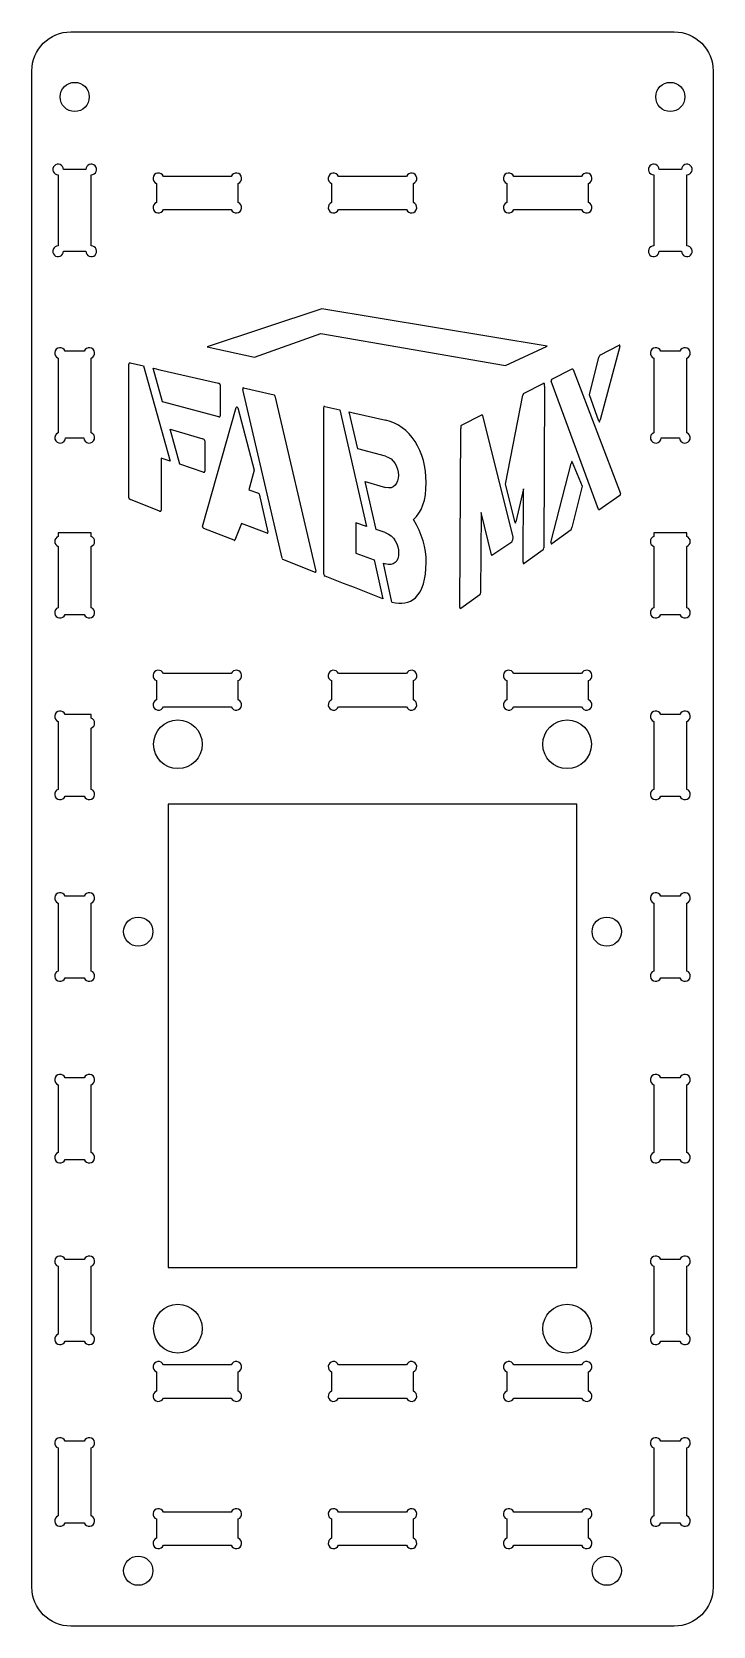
# Model space of a CAD drawing. Header units: millimetres. Extents: x -35 to 35, y -82 to 82.
import ezdxf

# ---------------------------------------------------------------- set-up
doc = ezdxf.new("R2010")
doc.units = ezdxf.units.MM
doc.layers.get('0').update_dxf_attribs({"linetype": 'CONTINUOUS'})

msp = doc.modelspace()

# ---------------------------------------------------------------- linework, layer by layer
for p, q in [((23.35, 48.66), (25.34, 49.66)), ((25.42, 49.55), (23.4, 42.01)), ((-25.02, 33.99), (-25.02, 47.74)), ((-24.9, 47.85), (-23.52, 47.54)), ((-23.52, 47.54), (-20.78, 37.77)), ((22.28, 44.57), (23.27, 48.44)), ((23.35, 48.66), (23.35, 48.66)), ((-21.57, 43.86), (-22.55, 47.31)), ((-22.55, 47.31), (-22.37, 47.27)), ((-22.37, 47.27), (-21.85, 47.15)), ((-21.85, 47.15), (-15.83, 45.78)), ((23.23, 32.8), (18.36, 45.97)), ((18.42, 46.17), (20.53, 47.23)), ((20.61, 47.18), (25.47, 34.43)), ((-15.64, 45.6), (-15.64, 42.42)), ((-9.27, 27.79), (-13.32, 45.14)), ((-13.26, 45.31), (-10.11, 44.59)), ((-10.02, 44.47), (-5.83, 26.46)), ((13.67, 35.39), (15.45, 44.55)), ((15.51, 44.7), (17.61, 45.76)), ((17.66, 45.48), (17.62, 28.87)), ((17.66, 45.64), (17.65, 45.58)), ((23.27, 41.86), (22.28, 44.57)), ((-15.78, 42.32), (-21.57, 43.86)), ((-17.47, 31.05), (-14, 43.27)), ((-13.84, 43.23), (-12.15, 36.85)), ((-5.01, 26.17), (-5.01, 43.25)), ((-4.89, 43.39), (-3.37, 43.04)), ((-3.37, 43.04), (-0.61, 31.06)), ((-1.52, 39.02), (-2.41, 42.82)), ((-2.41, 42.82), (-1.84, 42.69)), ((-1.84, 42.69), (-1.83, 42.69)), ((-1.83, 42.69), (1.36, 41.96)), ((-19.81, 37.45), (-20.79, 41.04)), ((-20.79, 41.04), (-17.45, 40.05)), ((8.97, 22.75), (9.07, 41.12)), ((9.14, 41.46), (11.23, 42.51)), ((11.31, 42.45), (14.42, 29.96)), ((-17.24, 39.86), (-17.24, 36.74)), ((-20.78, 37.77), (-21.72, 38.09)), ((-21.72, 38.09), (-21.72, 32.72)), ((1.32, 38.27), (-1.52, 39.02)), ((20.53, 37.67), (21.53, 35.19)), ((-17.39, 36.65), (-19.81, 37.45)), ((-12.15, 36.85), (-12.72, 34.81)), ((18.33, 29.4), (20.4, 37.52)), ((-12.72, 34.81), (-11.72, 34.48)), ((-11.66, 34.41), (-10.75, 30.46)), ((0.36, 30.74), (-0.75, 35.67)), ((-0.75, 35.67), (1.32, 35.07)), ((14.65, 31.48), (13.67, 35.39)), ((15.5, 34.94), (14.73, 31.54)), ((15.47, 27.38), (15.5, 34.94)), ((21.53, 35.19), (20.48, 30.95)), ((-21.87, 32.63), (-24.88, 33.82)), ((25.41, 34.25), (23.27, 32.74)), ((-13.47, 31.38), (-14.13, 29.65)), ((-10.81, 30.39), (-13.47, 31.38)), ((-0.61, 31.06), (-1.71, 31.43)), ((-1.71, 31.43), (-1.71, 28.31)), ((11.16, 32.51), (11.11, 24.29)), ((12.22, 28.16), (11.16, 32.51)), ((-14.22, 29.64), (-17.33, 30.86)), ((-14.22, 29.64), (-14.22, 29.64)), ((1.3, 30.43), (0.36, 30.74)), ((1.3, 30.43), (1.3, 30.43)), ((14.42, 29.96), (14.38, 29.66)), ((20.4, 30.7), (18.41, 29.29)), ((20.4, 30.7), (20.4, 30.7)), ((-1.71, 28.31), (0.16, 27.64)), ((14.31, 29.46), (12.26, 28.08)), ((17.52, 28.66), (15.57, 27.27)), ((-5.85, 26.35), (-9.21, 27.67)), ((-5.85, 26.35), (-5.85, 26.35)), ((0.16, 27.64), (1.05, 23.63)), ((2, 23.3), (1.13, 27.29)), ((1.13, 27.29), (1.3, 27.23)), ((-2.99, 25.22), (-4.87, 25.96)), ((-1.86, 24.78), (-2.99, 25.22)), ((1.05, 23.63), (-1.86, 24.78)), ((11.02, 24.04), (9.06, 22.65))]:
    msp.add_line(p, q)
for points in [[(-35, -77.84), (-35, 77.84, -0.414214), (-31, 81.84), (31, 81.84, -0.414214), (35, 77.84), (35, -77.84, -0.414214), (31, -81.84), (-31, -81.84, -0.414214)], [(-32.3, 67.16), (-32.3, 59.86, 2.414214), (-31.75, 59.31), (-29.45, 59.31, 2.414214), (-28.9, 59.86), (-28.9, 67.16, 2.414214), (-29.45, 67.71), (-31.75, 67.71, 2.414214)], [(-22.2, 66.28), (-22.2, 64.31, 1.530384), (-21.49, 63.6), (-14.51, 63.6, 1.530384), (-13.8, 64.31), (-13.8, 66.28, 1.530384), (-14.51, 67), (-21.49, 67, 1.530384)], [(4.2, 64.31), (4.2, 66.28, 1.530384), (3.49, 67), (-3.49, 67, 1.530384), (-4.2, 66.28), (-4.2, 64.31, 1.530384), (-3.49, 63.6), (3.49, 63.6, 1.530384)], [(22.2, 64.31), (22.2, 66.28, 1.530384), (21.49, 67), (14.51, 67, 1.530384), (13.8, 66.28), (13.8, 64.31, 1.530384), (14.51, 63.6), (21.49, 63.6, 1.530384)], [(28.9, 67.16), (28.9, 59.86, 2.414214), (29.45, 59.31), (31.75, 59.31, 2.414214), (32.3, 59.86), (32.3, 67.16, 2.414214), (31.75, 67.71), (29.45, 67.71, 2.414214)], [(-31.55, 40.17), (-29.65, 40.17, 1.89419), (-28.9, 40.68), (-28.9, 48.35, 1.530384), (-29.61, 49.06), (-31.59, 49.06, 1.530384), (-32.3, 48.35), (-32.3, 40.68, 1.89419)], [(29.65, 40.17), (31.55, 40.17, 1.89419), (32.3, 40.68), (32.3, 48.35, 1.530384), (31.59, 49.06), (29.61, 49.06, 1.530384), (28.9, 48.35), (28.9, 40.68, 1.89419)], [(-28.9, 30.03), (-28.9, 30.41), (-32.3, 30.41), (-32.3, 30.03, 0.68313), (-32.3, 29.01), (-32.3, 22.72, 1.530384), (-31.59, 22.01), (-29.61, 22.01, 1.530384), (-28.9, 22.72), (-28.9, 29.01, 0.68313)], [(29.61, 22.01), (31.59, 22.01, 1.530384), (32.3, 22.72), (32.3, 29.01, 0.68313), (32.3, 30.03), (32.3, 30.41), (28.9, 30.41), (28.9, 30.03, 0.68313), (28.9, 29.01), (28.9, 22.72, 1.530384)], [(-14.51, 15.95), (-21.49, 15.95, 1.530384), (-22.2, 15.23), (-22.2, 13.26, 1.530384), (-21.49, 12.55), (-14.51, 12.55, 1.530384), (-13.8, 13.26), (-13.8, 15.23, 1.530384)], [(-4.2, 15.23), (-4.2, 13.26, 1.530384), (-3.49, 12.55), (3.49, 12.55, 1.530384), (4.2, 13.26), (4.2, 15.23, 1.530384), (3.49, 15.95), (-3.49, 15.95, 1.530384)], [(22.2, 13.26), (22.2, 15.23, 1.530384), (21.49, 15.95), (14.51, 15.95, 1.530384), (13.8, 15.23), (13.8, 13.26, 1.530384), (14.51, 12.55), (21.49, 12.55, 1.530384)], [(-28.9, 4.07), (-28.9, 10.36, 0.68313), (-28.9, 11.38), (-28.9, 11.76), (-31.59, 11.76, 1.530384), (-32.3, 11.05), (-32.3, 4.07, 1.530384), (-31.59, 3.36), (-29.61, 3.36, 1.530384)], [(28.9, 11.05), (28.9, 4.07, 1.530384), (29.61, 3.36), (31.59, 3.36, 1.530384), (32.3, 4.07), (32.3, 11.05, 1.530384), (31.59, 11.76), (29.61, 11.76, 1.530384)], [(-28.9, -14.58), (-28.9, -7.6, 1.530384), (-29.61, -6.89), (-31.59, -6.89, 1.530384), (-32.3, -7.6), (-32.3, -14.58, 1.530384), (-31.59, -15.29), (-29.61, -15.29, 1.530384)], [(29.61, -15.29), (31.59, -15.29, 1.530384), (32.3, -14.58), (32.3, -7.6, 1.530384), (31.59, -6.89), (29.61, -6.89, 1.530384), (28.9, -7.6), (28.9, -14.58, 1.530384)], [(-28.9, -33.23), (-28.9, -26.25, 1.530384), (-29.61, -25.54), (-31.59, -25.54, 1.530384), (-32.3, -26.25), (-32.3, -33.23, 1.530384), (-31.59, -33.94), (-29.61, -33.94, 1.530384)], [(29.61, -33.94), (31.59, -33.94, 1.530384), (32.3, -33.23), (32.3, -26.25, 1.530384), (31.59, -25.54), (29.61, -25.54, 1.530384), (28.9, -26.25), (28.9, -33.23, 1.530384)], [(-28.9, -51.88), (-28.9, -44.9, 1.530384), (-29.61, -44.19), (-31.59, -44.19, 1.530384), (-32.3, -44.9), (-32.3, -51.88, 1.530384), (-31.59, -52.59), (-29.61, -52.59, 1.530384)], [(28.9, -44.9), (28.9, -51.88, 1.530384), (29.61, -52.59), (31.59, -52.59, 1.530384), (32.3, -51.88), (32.3, -44.9, 1.530384), (31.59, -44.19), (29.61, -44.19, 1.530384)], [(-22.2, -55.73), (-22.2, -57.71, 1.530384), (-21.49, -58.42), (-14.51, -58.42, 1.530384), (-13.8, -57.71), (-13.8, -55.73, 1.530384), (-14.51, -55.02), (-21.49, -55.02, 1.530384)], [(3.49, -55.02), (-3.49, -55.02, 1.530384), (-4.2, -55.73), (-4.2, -57.71, 1.530384), (-3.49, -58.42), (3.49, -58.42, 1.530384), (4.2, -57.71), (4.2, -55.73, 1.530384)], [(22.2, -57.71), (22.2, -55.73, 1.530384), (21.49, -55.02), (14.51, -55.02, 1.530384), (13.8, -55.73), (13.8, -57.71, 1.530384), (14.51, -58.42), (21.49, -58.42, 1.530384)], [(-31.59, -71.24), (-29.61, -71.24, 1.530384), (-28.9, -70.53), (-28.9, -63.55, 1.530384), (-29.61, -62.84), (-31.59, -62.84, 1.530384), (-32.3, -63.55), (-32.3, -70.53, 1.530384)], [(32.3, -70.53), (32.3, -63.55, 1.530384), (31.59, -62.84), (29.61, -62.84, 1.530384), (28.9, -63.55), (28.9, -70.53, 1.530384), (29.61, -71.24), (31.59, -71.24, 1.530384)], [(-22.2, -70.84), (-22.2, -72.82, 1.530384), (-21.49, -73.53), (-14.51, -73.53, 1.530384), (-13.8, -72.82), (-13.8, -70.84, 1.530384), (-14.51, -70.13), (-21.49, -70.13, 1.530384)], [(-4.2, -70.84), (-4.2, -72.82, 1.530384), (-3.49, -73.53), (3.49, -73.53, 1.530384), (4.2, -72.82), (4.2, -70.84, 1.530384), (3.49, -70.13), (-3.49, -70.13, 1.530384)], [(13.8, -70.84), (13.8, -72.82, 1.530384), (14.51, -73.53), (21.49, -73.53, 1.530384), (22.2, -72.82), (22.2, -70.84, 1.530384), (21.49, -70.13), (14.51, -70.13, 1.530384)]]:
    msp.add_lwpolyline(points, format="xyb", close=True)
for points in [[(17.93, 49.56), (-5.21, 53.42), (-17, 49.52), (-12.14, 48.46), (-5.3, 50.88), (13.65, 47.58)], [(-21, -45.02), (21, -45.02), (21, 2.55), (-21, 2.55)]]:
    msp.add_lwpolyline(points, close=True)
for centre, radius in [((-30.6, 75.16), 1.5), ((30.6, 75.16), 1.5), ((-20, 8.7), 2.5), ((20, 8.7), 2.5), ((-24.07, -10.54), 1.5), ((24.07, -10.54), 1.5), ((-20, -51.3), 2.5), ((20, -51.3), 2.5), ((-24.07, -76.15), 1.5), ((24.07, -76.15), 1.5)]:
    msp.add_circle(centre, radius)
for centre, major_axis, ratio, start_param, end_param in [((20.39, 46.5), (-0.173, -0.733), 0.221997, 2.783669, 3.332056), ((-10.39, 27.22), (-0.27, -17.37), 0.04808, 3.026942, 3.128909), ((-2.83, 39.83), (2.14, -3.55), 0.130098, 3.01728, 3.354659), ((-19.83, 47.52), (4.16, -5.19), 0.098481, 6.149111, 6.405637), ((35.23, 17.16), (26.12, -24.27), 0.054336, 3.121875, 3.218227), ((23.91, 54.08), (-0.6, -12.29), 0.034452, 6.177045, 6.473265), ((-154.51, -57.27), (158.96, 96.93), 0.189315, 6.168255, 6.287146), ((-156.34, 232.84), (160.5, -201.1), 0.103838, 0.001857, 0.129379), ((24.45, 34.73), (1.02, -0.41), 0.363352, 6.050107, 6.536432), ((40.54, 63.33), (65.55, 29.41), 0.046068, 3.120928, 3.18701), ((-68.64, 24.11), (74.15, 3.62), 0.320221, 6.267536, 6.45608), ((-14.39, 29.95), (0.245, -0.315), 0.304173, 5.802834, 6.42536), ((-15.32, 36.46), (4.56, -6.08), 0.058567, 6.19203, 6.400739), ((13.08, 42.76), (1.22, -13.3), 0.0447, 0.024081, 0.170535), ((1.39, 43.37), (16.16, -14.68), 0.096266, 6.26189, 6.367836), ((54.09, 92.72), (35.74, 63.45), 0.018179, 3.085904, 3.180207), ((-9.28, 27.84), (0.084, -0.192), 0.074483, 4.964581, 5.8163), ((-177.32, 276.43), (181.47, -252.9), 0.088071, 0.011974, 0.122124), ((-2.68, 40.87), (13.71, -16.82), 0.09122, 6.276942, 6.394628), ((14.09, 34.54), (-5.08, -11.9), 0.048055, 6.165369, 6.361493)]:
    msp.add_ellipse(centre, major_axis=major_axis, ratio=ratio, start_param=start_param, end_param=end_param)
for points in [[(25.42, 49.55), (25.45, 49.66), (25.42, 49.7), (25.34, 49.66)], [(-24.9, 47.85), (-24.98, 47.87), (-25.02, 47.83), (-25.02, 47.74)], [(23.35, 48.66), (23.33, 48.65), (23.31, 48.57), (23.27, 48.44)], [(18.42, 46.17), (18.35, 46.14), (18.34, 46.07), (18.36, 45.97)], [(-15.64, 45.6), (-15.64, 45.69), (-15.7, 45.75), (-15.83, 45.78)], [(-13.26, 45.31), (-13.33, 45.32), (-13.35, 45.27), (-13.32, 45.14)], [(15.51, 44.7), (15.48, 44.68), (15.46, 44.63), (15.45, 44.55)], [(17.66, 45.64), (17.68, 45.75), (17.67, 45.79), (17.61, 45.76)], [(17.66, 45.48), (17.66, 45.53), (17.66, 45.56), (17.65, 45.58)], [(-13.92, 43.32), (-13.96, 43.33), (-13.99, 43.31), (-14, 43.27)], [(-13.84, 43.23), (-13.85, 43.28), (-13.88, 43.31), (-13.92, 43.32)], [(4.38, 39.78), (3.63, 40.95), (2.62, 41.67), (1.36, 41.96)], [(9.08, 41.25), (9.08, 41.21), (9.07, 41.17), (9.07, 41.12)], [(11.31, 42.45), (11.29, 42.51), (11.27, 42.53), (11.23, 42.51)], [(-17.24, 39.86), (-17.24, 39.95), (-17.31, 40.01), (-17.45, 40.05)], [(1.32, 38.27), (3.11, 37.84), (3.1, 34.56), (1.32, 35.07)], [(20.53, 37.67), (20.49, 37.8), (20.45, 37.75), (20.4, 37.52)], [(-17.39, 36.65), (-17.29, 36.62), (-17.24, 36.65), (-17.24, 36.74)], [(-11.66, 34.41), (-11.69, 34.45), (-11.71, 34.47), (-11.72, 34.48)], [(23.23, 32.8), (23.24, 32.76), (23.25, 32.74), (23.27, 32.74)], [(-21.87, 32.63), (-21.77, 32.59), (-21.72, 32.62), (-21.72, 32.72)], [(14.65, 31.48), (14.68, 31.37), (14.7, 31.39), (14.73, 31.54)], [(-17.47, 31.05), (-17.47, 30.97), (-17.43, 30.9), (-17.33, 30.86)], [(1.3, 30.43), (3.17, 29.82), (3.12, 26.55), (1.3, 27.23)], [(20.4, 30.7), (20.42, 30.72), (20.45, 30.79), (20.48, 30.95)], [(-5.85, 26.35), (-5.82, 26.34), (-5.82, 26.38), (-5.83, 26.46)], [(15.47, 27.38), (15.47, 27.26), (15.5, 27.22), (15.57, 27.27)], [(-5.01, 26.17), (-5.01, 26.07), (-4.96, 26), (-4.87, 25.96)], [(2, 23.3), (2.98, 23.04), (3.78, 23.18), (4.41, 23.75)]]:
    msp.add_open_spline(points, degree=3)
msp.add_open_spline([(12.22, 28.16), (12.23, 28.14), (12.23, 28.12), (12.25, 28.1), (12.25, 28.09), (12.26, 28.08)], degree=3, knots=[-0.009160578, -0.009160578, -0.009160578, -0.009160578, -0.002786295, -0.002786295, 0, 0, 0, 0])

doc.saveas('drawing.dxf')
